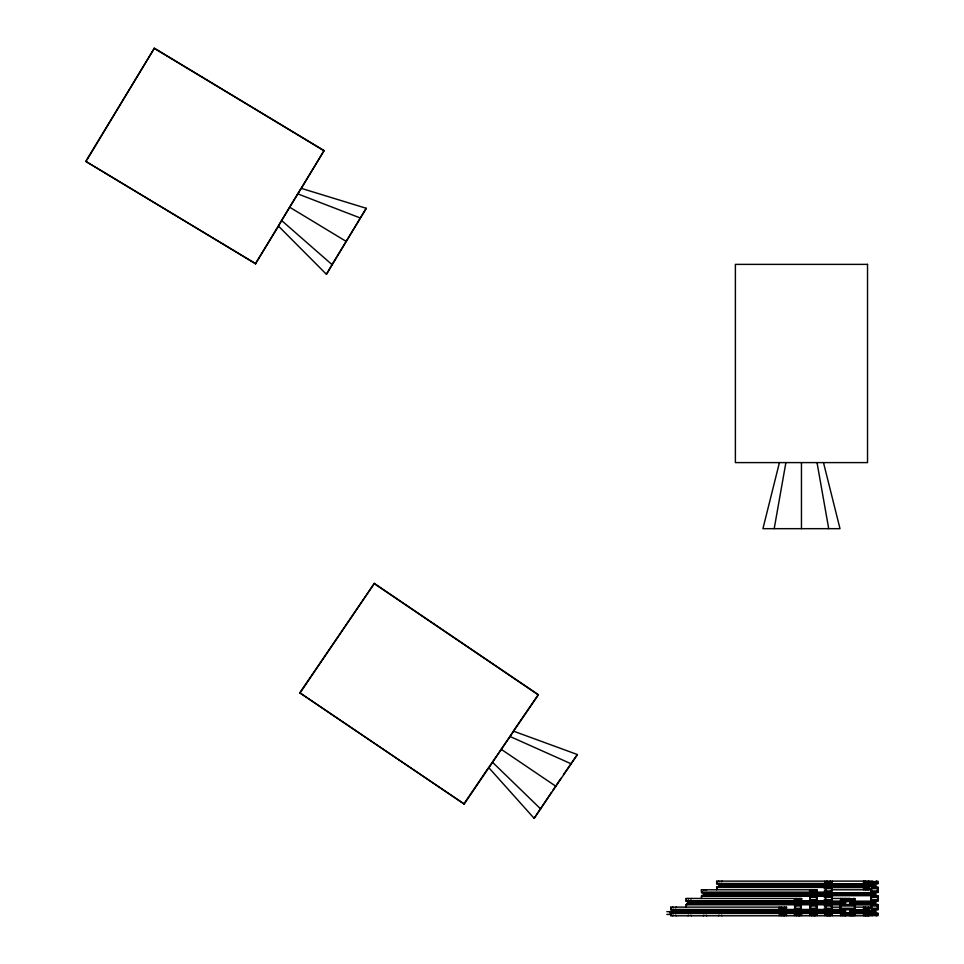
<?xml version="1.0" encoding="UTF-8"?>
<svg xmlns="http://www.w3.org/2000/svg" width="964" height="964" viewBox="0 0 964 964"><rect width="100%" height="100%" fill="white"/><g stroke="black" fill="none" stroke-linecap="round" stroke-linejoin="round"><path stroke-width="1.45" d="M854.188 907.124L870.745 907.124L870.745 904.871M870.745 900.713L870.745 896.207M878.252 900.713L878.252 896.195M869.733 881.891L868.456 884.217L868.456 886.687L869.745 889.013L871.022 889.013L873.035 886.687L873.035 884.217L871.757 881.891M871.757 915.017L873.035 912.691L873.035 910.233L871.022 907.907L869.745 907.907L868.456 910.233L868.456 912.691L869.733 915.017M878.252 892.049L878.252 887.531M878.252 909.389L878.252 904.871M774.2 528.67L785.889 462.599M779.43 462.599L762.922 528.67L840.006 528.67L823.485 462.599M840.825 909.992L840.825 904.256M719.638 884.94L719.638 885.952M281.596 220.503L278.391 226.022L326.435 274.306L366.26 208.296L301.154 188.305L289.586 207.164L281.596 220.503L332.038 264.63L326.435 274.306M854.935 901.328L855.333 898.677L853.453 898.46M332.038 264.63L366.26 208.296M278.319 226.456L255.46 263.738L85.748 161.35L154.373 48.2L324.085 150.589L301.587 187.884M86.88 160.06L153.589 49.489M255.46 263.738L324.085 150.589M296.936 195.596L298.491 193.029M509.98 736.472L513.451 731.134L577.4 754.547L534.14 818.352L488.724 767.585L509.98 736.472L571.327 763.886M534.14 818.352L551.408 792.384M553.011 790.01L561.084 778.141M299.756 692.791L374.333 583.425L538.382 694.683L464.214 804.048L299.756 692.791L464.214 804.048M300.166 692.791L374.333 583.425M463.792 804.048L488.242 768.007M513.523 730.724L538.382 694.683M563.518 774.574L577.4 754.547M866.419 910.606C864.636 912.908 869.287 912.992 867.6 910.643M868.263 881.891L868.757 881.12M854.935 909.992L854.935 904.256M670.727 915.692L671.281 912.824L781.406 912.691L781.406 910.233L780.406 909.076L779.792 910.112M675.656 907.763L676.21 907.124M672.932 913.053L673.017 910.233M672.764 915.8L673.318 915.173M685.922 907.124L686.476 904.148L796.601 904.027L796.601 901.557L795.601 900.412L794.987 901.436M690.851 899.087L691.405 898.46M688.224 904.027L688.224 901.557M701.262 898.46L701.804 895.472L810.326 895.472L810.941 896.508L812.013 894.122L810.941 891.736L810.326 892.772L701.804 892.772L701.262 890.001M706.19 890.423L706.733 889.784M811.941 895.351L703.551 895.351L703.551 894.218L703.551 892.893L811.941 892.893M687.959 915.8L688.513 915.173M716.541 889.784L717.083 886.808L825.606 886.808L826.22 887.832L827.22 886.687L827.22 884.217L826.22 883.072L825.606 884.096L717.083 884.096L716.541 881.337M721.47 881.747L722.012 881.12M827.22 886.687L718.831 886.687L718.831 885.542L718.831 884.217L827.22 884.217M703.298 915.8L703.841 915.173M718.578 915.8L719.12 915.173M779.117 915.692L779.659 912.824M784.045 907.907L784.588 907.124M781.406 912.691L780.406 913.848L779.792 912.824M780.418 907.907L784.937 907.907L783.937 909.775L780.924 909.775M781.804 913.161L780.804 915.017M781.153 915.8L781.696 915.017M786.082 910.112L786.624 907.232M794.866 910.112L794.866 904.148M799.24 899.243L799.795 898.46M796.601 904.027L795.601 905.184L794.987 904.148M795.613 899.243L800.132 899.243L799.132 901.099L796.119 901.099M795.722 905.955L796.999 904.485M801.277 901.436L801.819 898.677M794.312 915.583L794.866 912.824M810.194 901.436L810.194 895.472M815.122 889.784L814.568 890.567M794.987 910.112L795.601 909.076L796.601 910.233L796.601 912.691L795.601 913.848L794.987 912.824M800.409 908.305L799.132 909.775L796.119 909.775M810.953 890.567L815.46 890.567L815.46 891.278L814.472 892.435L810.471 892.435M796.999 913.161L795.999 915.017M811.061 897.291L812.339 895.809M796.348 915.8L796.891 915.017M801.277 910.112L801.277 904.148M810.194 910.112L810.194 904.148M825.473 892.772L825.473 886.808M830.402 881.12L829.847 881.891M810.326 904.148L810.941 905.184L812.013 902.798L810.941 900.412L810.326 901.436M827.22 885.542L718.831 885.542M815.737 899.629L814.472 901.099L811.459 901.099M825.341 881.747L830.739 881.891L829.751 883.759L826.738 883.759M811.061 905.955L812.339 904.485M826.341 888.615L827.618 887.145M831.884 884.096L832.438 881.337M809.639 915.583L810.194 912.824M825.473 901.436L825.473 895.472M810.326 910.112L810.941 909.076L812.013 911.462L810.941 913.848L810.326 912.824M813.423 895.472L825.606 895.472L826.22 896.508L827.293 894.122L826.22 891.736L825.606 892.772L813.423 892.772M815.737 908.305L814.472 909.775L811.459 909.775M831.016 890.953L829.751 892.435L826.738 892.435M812.339 913.161L811.339 915.017M826.341 897.291L827.618 895.809M811.676 915.8L812.23 915.017M831.884 892.772L831.884 886.808M825.473 910.112L825.473 904.148M825.606 901.436L826.22 900.412L827.293 902.798L826.22 905.184L825.606 904.148M831.016 899.629L829.751 901.099L826.738 901.099M826.341 905.955L827.618 904.485M831.884 901.436L832.438 896.11L828.871 895.472M824.919 915.583L825.473 912.824M825.606 910.112L826.22 909.076L827.22 911.558L826.22 913.848L825.606 912.824M831.016 908.305L829.751 909.775L826.738 909.775M827.618 913.161L826.618 915.017M826.955 915.8L827.51 915.017M831.884 910.112L831.884 904.148M845.392 899.243L845.777 898.532M842.657 902.702L829.112 902.882M828.775 901.328L841.042 901.328L841.656 900.412L842.657 901.557L842.657 904.027L841.656 905.184L841.042 904.256L828.775 904.256M846.187 899.243L845.187 901.099L842.187 901.099M843.054 904.485L841.042 905.955L841.042 908.305L843.054 909.775M844.054 904.485A1.783 1.542 -90 0 0 845.585 902.702L846.862 899.243M852.911 899.243L853.285 898.532M842.657 911.558L829.112 911.378M828.775 909.992L841.042 909.992L841.656 909.076L842.657 910.233L842.657 912.691L841.656 913.848L841.042 912.932L828.775 912.932M841.68 899.243L853.694 899.243L852.706 901.099L849.694 901.099M828.871 884.096L863.913 883.988L864.527 883.072L865.527 884.217L865.527 886.687L864.527 887.832L863.913 886.916L828.871 886.808M869.058 881.891L868.058 883.759L865.045 883.759M843.054 913.161L842.066 915.017M865.925 887.145L864.925 889.013M842.476 915.728L842.849 915.017M865.347 889.712L865.72 889.013M875.77 881.891L876.156 881.192M848.898 915.017L850.176 911.546A1.783 1.542 -90 0 1 851.706 909.775M863.744 881.891L876.565 881.891L875.565 883.759L872.553 883.759M850.573 913.161L849.573 915.017M873.432 887.145L871.42 889.471L871.42 890.953M849.983 915.728L850.369 915.017M878.192 883.542L877.577 883.988L876.963 883.072L875.963 884.217L875.963 886.687L876.963 887.832L877.577 886.916L878.192 887.362M873.035 894.038L829.377 894.206M828.871 892.772L871.42 892.652L872.034 891.736L873.035 892.893L873.035 895.351L872.034 896.508L871.42 895.592L829.052 895.592M876.842 890.953L875.565 892.435L872.553 892.435M872.155 897.291L873.432 895.809M878.192 892.218L877.577 892.652L876.963 891.736L875.963 892.893L875.963 895.351L876.963 896.508L877.577 895.592L878.192 896.026M868.263 907.907L868.648 907.208M873.035 902.702L850.091 902.882M851.935 909.992L863.913 909.992L864.527 909.076L865.527 910.233L865.527 912.691L864.527 913.848L863.913 912.932L851.923 912.932M863.744 907.907L869.058 907.907L868.058 909.775L865.045 909.775M851.935 901.328L871.42 901.328L872.034 900.412L873.035 901.557L873.035 904.027L872.034 905.184L871.42 904.256L851.935 904.256M876.842 899.629L875.565 901.099L872.553 901.099M865.925 913.161L864.925 915.017M872.155 905.955L873.432 904.485M865.347 915.728L865.72 915.017M878.192 900.882L877.577 901.328L876.963 900.412L875.963 901.557L875.963 904.027L876.963 905.184L877.577 904.256L878.192 904.702M873.035 911.546L850.091 911.378M876.842 908.305L875.565 909.775L872.553 909.775M873.432 913.161L872.432 915.017M878.192 909.558L877.577 909.992L876.963 909.076L875.963 910.233L875.963 912.691L876.963 913.848L877.577 912.932L878.192 913.378M866.431 910.594L867.552 910.594M863.804 881.12L863.238 883.373M840.933 898.46L840.367 900.701M863.804 907.124L863.238 909.389M854.863 915.8L855.393 913.583M842.162 904.485L852.706 904.485L854.719 905.955L854.719 908.305L852.706 909.775L842.162 909.775M85.748 161.35L255.822 263.738M716.722 881.12L872.733 881.12L873.227 881.891M876.312 881.12L878.096 881.301L878.252 883.361M863.744 881.638L868.263 881.638M871.263 881.638L875.77 881.638M826.232 882.602L830.739 882.602M864.539 882.602L869.058 882.602M872.046 882.602L876.565 882.602M868.757 882.759L871.769 882.759M716.541 883.47L824.919 883.47L825.473 884.096M829.401 884.217L865.527 884.217M868.528 884.217L873.035 884.217M829.401 885.542L873.119 885.446M829.401 886.687L865.527 886.687M868.528 886.687L873.035 886.687M826.738 887.145L829.751 887.145L831.016 888.615M865.045 887.145L868.058 887.145L869.058 889.013L863.744 889.013M872.553 887.145L875.565 887.145L876.842 888.615M716.541 887.434L824.919 887.434M831.631 887.579L863.238 887.579L863.804 889.796M864.539 888.302L869.058 888.302M824.232 888.615L831.763 888.615L831.763 890.953L824.232 890.953M870.829 888.615L877.577 888.615L877.577 890.953L870.829 890.953M863.744 889.266L868.648 889.712M701.443 889.784L816.966 889.784M833.113 889.796L870.745 889.796L870.745 892.049M810.953 891.278L815.46 891.278M701.262 892.134L809.639 892.134L810.194 892.772M817.4 892.134L824.919 892.134M813.664 892.893L827.22 892.893M829.377 892.893L873.035 892.893M703.551 894.026L812.013 894.122M813.664 894.026L827.293 894.122M829.377 894.038L873.119 894.122M703.551 894.218L811.941 894.218M813.664 894.218L827.22 894.218M813.664 895.351L827.22 895.351M829.377 895.351L873.035 895.351M811.459 895.809L814.472 895.809L815.737 897.291M826.738 895.809L829.751 895.809L831.016 897.291M872.553 895.809L875.565 895.809L876.842 897.291M701.262 896.11L809.639 896.11M817.4 896.11L824.919 896.11M702.551 896.508L701.937 895.472M809.724 897.291L816.484 897.291L816.484 899.629L809.724 899.629M824.232 897.291L831.763 897.291L831.763 899.629L824.232 899.629M870.829 897.291L877.577 897.291L877.577 899.629L870.829 899.629M686.115 898.46L801.638 898.46M832.751 898.46L849.838 898.46M842.391 898.978L845.392 898.978M848.392 898.978L852.911 898.978M796.228 899.087L799.24 899.087M795.613 899.954L800.132 899.954M841.68 899.954L846.187 899.954M849.188 899.954L853.694 899.954M845.886 900.087L848.898 900.087L850.176 902.702A1.783 1.542 -90 0 0 851.706 904.485M685.922 898.677L685.922 900.81L794.312 900.81L794.866 901.436M802.12 900.81L809.639 900.81M817.4 900.81L824.919 900.81M685.922 900.81L686.476 901.436L796.601 901.557M798.132 901.436L811.941 901.557M813.423 901.436L827.22 901.557M828.871 901.436L842.657 901.557M845.657 901.557L850.176 901.557M851.959 901.557L873.035 901.557M688.224 902.702L796.686 902.798L688.224 902.882M798.385 902.702L812.013 902.798M813.664 902.702L827.293 902.798L813.664 902.882M829.112 902.702L842.741 902.798M850.007 902.798L873.119 902.798M798.385 902.882L811.941 902.882M798.132 904.148L811.941 904.027M813.423 904.148L827.22 904.027M828.871 904.148L842.657 904.027M851.959 904.027L873.035 904.027M796.119 904.485L799.132 904.485L800.409 905.955M811.459 904.485L814.472 904.485L815.737 905.955M826.738 904.485L829.751 904.485L831.016 905.955M872.553 904.485L875.565 904.485L876.842 905.955M685.922 904.774L794.312 904.774M802.12 904.774L809.639 904.774M817.4 904.774L824.919 904.774M831.342 904.847L840.367 904.847M854.188 904.919L870.745 904.919M794.396 905.955L801.144 905.955L801.144 908.305L794.396 908.305M809.724 905.955L816.484 905.955L816.484 908.305L809.724 908.305M824.232 905.955L831.763 905.955L831.763 908.305L824.232 908.305M839.656 905.955L854.719 905.955M870.829 905.955L877.577 905.955L877.577 908.305L870.829 908.305M670.824 907.124L786.54 907.124M832.848 907.22L840.451 907.124M781.033 907.763L784.045 907.763M863.744 907.642L868.263 907.642M839.656 908.305L854.719 908.305M780.418 908.618L784.937 908.618M864.539 908.618L869.058 908.618M670.727 907.232L670.727 909.474L779.117 909.474L779.659 910.112M786.793 909.474L794.312 909.474M802.12 909.474L809.639 909.474M817.4 909.474L824.919 909.474M831.354 909.474L840.391 909.474M670.727 909.474L671.281 910.112L781.406 910.233M784.322 910.112L796.601 910.233M798.132 910.112L811.941 910.233M813.423 910.112L827.22 910.233M828.871 910.112L842.657 910.233M851.983 910.233L865.527 910.233M868.528 910.233L873.035 910.233M673.017 911.378L781.491 911.462L673.017 911.558M784.563 911.378L796.686 911.462L784.563 911.558M798.385 911.378L811.941 911.378M813.664 911.378L827.293 911.462L813.664 911.558M798.385 911.558L812.013 911.462M829.112 911.558L842.741 911.462M850.007 911.462L873.119 911.462M666.835 911.667L673.571 911.667M784.322 912.824L796.601 912.691M798.132 912.824L811.941 912.691M813.423 912.824L827.22 912.691M828.871 912.824L842.657 912.691M844.054 909.775A1.783 1.542 -90 0 1 845.585 911.558L845.585 912.691L850.176 912.691M851.983 912.691L865.527 912.691M868.528 912.691L873.035 912.691M780.924 913.161L783.937 913.161L784.937 915.017L780.418 915.017M796.119 913.161L799.132 913.161L800.132 915.017L795.613 915.017M810.471 913.161L814.472 913.161L815.46 914.306L815.46 915.017L810.953 915.017M826.738 913.161L829.751 913.161L830.739 915.017L825.341 915.017M842.187 913.161L845.187 913.161L846.187 915.017M849.694 913.161L852.706 913.161L853.694 915.017L841.68 915.017M865.045 913.161L868.058 913.161L869.058 915.017M872.553 913.161L875.565 913.161L876.565 915.017L863.744 915.017M670.727 913.45L779.117 913.45M786.793 913.45L794.312 913.45M802.12 913.45L809.639 913.45M817.4 913.45L824.919 913.45M854.2 913.595L863.238 913.547L863.804 915.8M845.886 914.173L848.898 914.173M868.757 914.161L871.769 914.161M666.835 914.426L671.607 914.426M780.418 914.306L784.937 914.306M795.613 914.306L800.132 914.306M810.953 914.306L815.46 914.306M826.232 914.306L830.739 914.306M841.68 914.306L846.187 914.306M849.188 914.306L853.694 914.306M864.539 914.306L869.058 914.306M872.046 914.306L876.565 914.306M781.033 915.173L784.588 915.8M796.228 915.173L799.795 915.8M811.567 915.173L815.122 915.8M825.341 915.173L830.402 915.8M842.391 915.282L845.777 915.728M848.392 915.282L853.285 915.728M863.744 915.282L868.757 915.8M871.263 915.282L876.156 915.728M670.824 915.8L872.782 915.776L873.227 915.017M876.312 915.8L878.096 915.607L878.252 913.559M840.897 915.8L840.367 913.559M297.683 193.836L360.199 217.96M153.999 48.2L323.723 150.589M289.586 207.164L346.028 241.301M501.292 749.365L556.132 786.443M373.924 583.425L537.96 694.683M492.496 762.247L540.732 809.001M873.432 883.759L872.432 881.891M865.347 881.192L865.72 881.891M865.925 883.759L864.925 881.891M872.155 890.953L873.432 892.435M872.155 899.629L873.432 901.099M873.432 909.775L871.42 907.449L871.42 905.955M865.335 907.208L865.72 907.907M865.925 909.775L864.925 907.907M849.983 898.532L850.369 899.243M850.573 901.099L849.573 899.243M826.955 881.12L827.51 881.891M843.054 901.099L842.066 899.243M827.618 883.759L826.618 881.891M845.585 912.691L846.862 915.017M826.341 890.953L827.618 892.435M826.341 899.629L827.618 901.099M811.676 889.784L812.23 890.567M831.884 912.824L832.438 915.583M826.341 908.305L827.618 909.775M812.339 892.435L811.339 890.567M811.061 899.629L812.339 901.099M811.061 908.305L812.339 909.775M796.348 898.46L796.891 899.243M796.999 901.099L795.999 899.243M801.277 912.824L801.819 915.583M795.722 908.305L796.999 909.775M781.153 907.124L781.696 907.907M786.082 912.824L786.624 915.692M781.804 909.775L780.804 907.907M718.578 881.12L719.12 881.747M703.298 889.784L703.841 890.423M721.47 915.173L722.012 915.8M706.19 915.173L706.733 915.8M687.959 898.46L688.513 899.087M690.851 915.173L691.405 915.8M672.764 907.124L673.318 907.763M675.656 915.173L676.21 915.8M842.476 898.532L842.849 899.243M817.026 462.599L828.715 528.67M871.42 897.291L871.42 899.629M854.719 901.328L854.104 900.412L853.104 901.557L853.104 904.027L854.104 905.184L854.719 904.256M854.719 909.992L854.104 909.076L853.104 910.233L853.104 912.691L854.104 913.848L854.719 912.932M848.898 899.243L848.898 900.087M831.763 884.096L831.149 883.072L830.064 885.446L831.149 887.832L831.763 886.808M831.763 892.772L831.149 891.736L830.064 894.122L831.149 896.508L831.763 895.472M831.763 901.436L831.149 900.412L830.064 902.798L831.149 905.184L831.763 904.148M831.763 910.112L831.149 909.076L830.149 911.558L831.149 913.848L831.763 912.824M825.606 888.615L825.606 890.953M825.606 897.291L825.606 899.629M825.606 905.955L825.606 908.305M824.919 881.337L824.919 883.47M817.159 890.001L817.159 892.134L816.604 892.772L815.869 891.736L814.785 894.122L815.869 896.508L816.484 895.472L817.159 896.11L817.159 900.81L816.604 901.436L815.869 900.412L814.785 902.798L815.869 905.184L816.484 904.148L817.159 904.774L817.159 909.474L816.604 910.112L815.869 909.076L814.785 911.462L815.869 913.848L816.484 912.824L817.159 913.45L817.159 915.583M810.326 897.291L810.326 899.629M810.326 905.955L810.326 908.305M809.639 890.001L809.639 892.134M801.458 462.599L801.458 528.67M801.144 901.436L800.53 900.412L799.457 902.798L800.53 905.184L801.144 904.148M801.144 910.112L800.53 909.076L799.53 910.233L799.53 912.691L800.53 913.848L801.144 912.824M794.987 905.955L794.987 908.305M794.312 898.677L794.312 900.81M785.949 910.112L785.335 909.076L784.335 911.378L785.335 913.848L785.949 912.824M779.117 907.232L779.117 909.474M717.216 883.072L717.216 884.096M717.216 886.808L717.216 887.832M701.937 891.736L701.937 892.772M686.609 900.412L686.609 901.436M686.609 904.148L686.609 905.184M672.896 911.667L672.8 913.053M672.691 911.667L672.583 913.053L672.39 911.667M672.113 911.667L672.113 913.053M672.004 911.667L672.004 913.053M671.739 911.667L671.775 913.053M671.667 911.667L671.703 913.053M671.402 909.076L671.402 910.112M671.45 911.667L671.402 913.848M671.125 911.667L671.125 913.053M670.92 911.667L671.016 913.053M669.799 911.667L669.799 913.053M782.081 911.402C784.322 914.197 783.226 908.257 782.081 911.402M797.288 902.738C799.421 905.594 798.457 899.569 797.288 902.678M797.288 911.402C799.325 914.306 798.662 908.221 797.288 911.402M812.616 894.062C814.544 897.002 814.17 890.929 812.616 894.062M812.616 902.738C814.592 905.666 814.026 899.641 812.616 902.678M812.616 911.402C814.713 914.27 813.905 908.305 812.616 911.402M827.895 885.398C829.823 888.338 829.414 882.301 827.895 885.338M827.895 894.062C829.92 897.014 829.233 890.881 827.895 894.062M827.895 902.738C829.884 905.63 829.426 899.593 827.895 902.678M827.895 911.402C829.992 914.306 829.148 908.245 827.895 911.402M843.259 902.726C845.38 905.943 844.934 899.352 843.271 902.666M843.259 911.402C845.404 914.655 844.862 907.955 843.259 911.402M850.778 902.726C852.899 905.967 852.381 899.279 850.778 902.666M850.778 911.402C852.851 914.667 852.429 908.028 850.778 911.402M866.058 885.386C868.046 889.049 868.154 881.723 866.058 885.314M873.565 885.386C875.565 889.025 875.686 881.783 873.577 885.314M873.565 894.05C875.457 897.761 875.842 890.35 873.565 894.05M873.565 902.726C875.625 906.353 875.541 899.123 873.577 902.653M873.565 911.39C875.71 915.029 875.469 907.618 873.565 911.39M867.528 264.377L735.387 264.377L735.387 462.599L867.528 462.599L867.528 264.377M673.33 913.053L673.33 911.667L673.221 913.053M670.763 913.053L670.799 911.667L670.703 913.053"/></g></svg>
